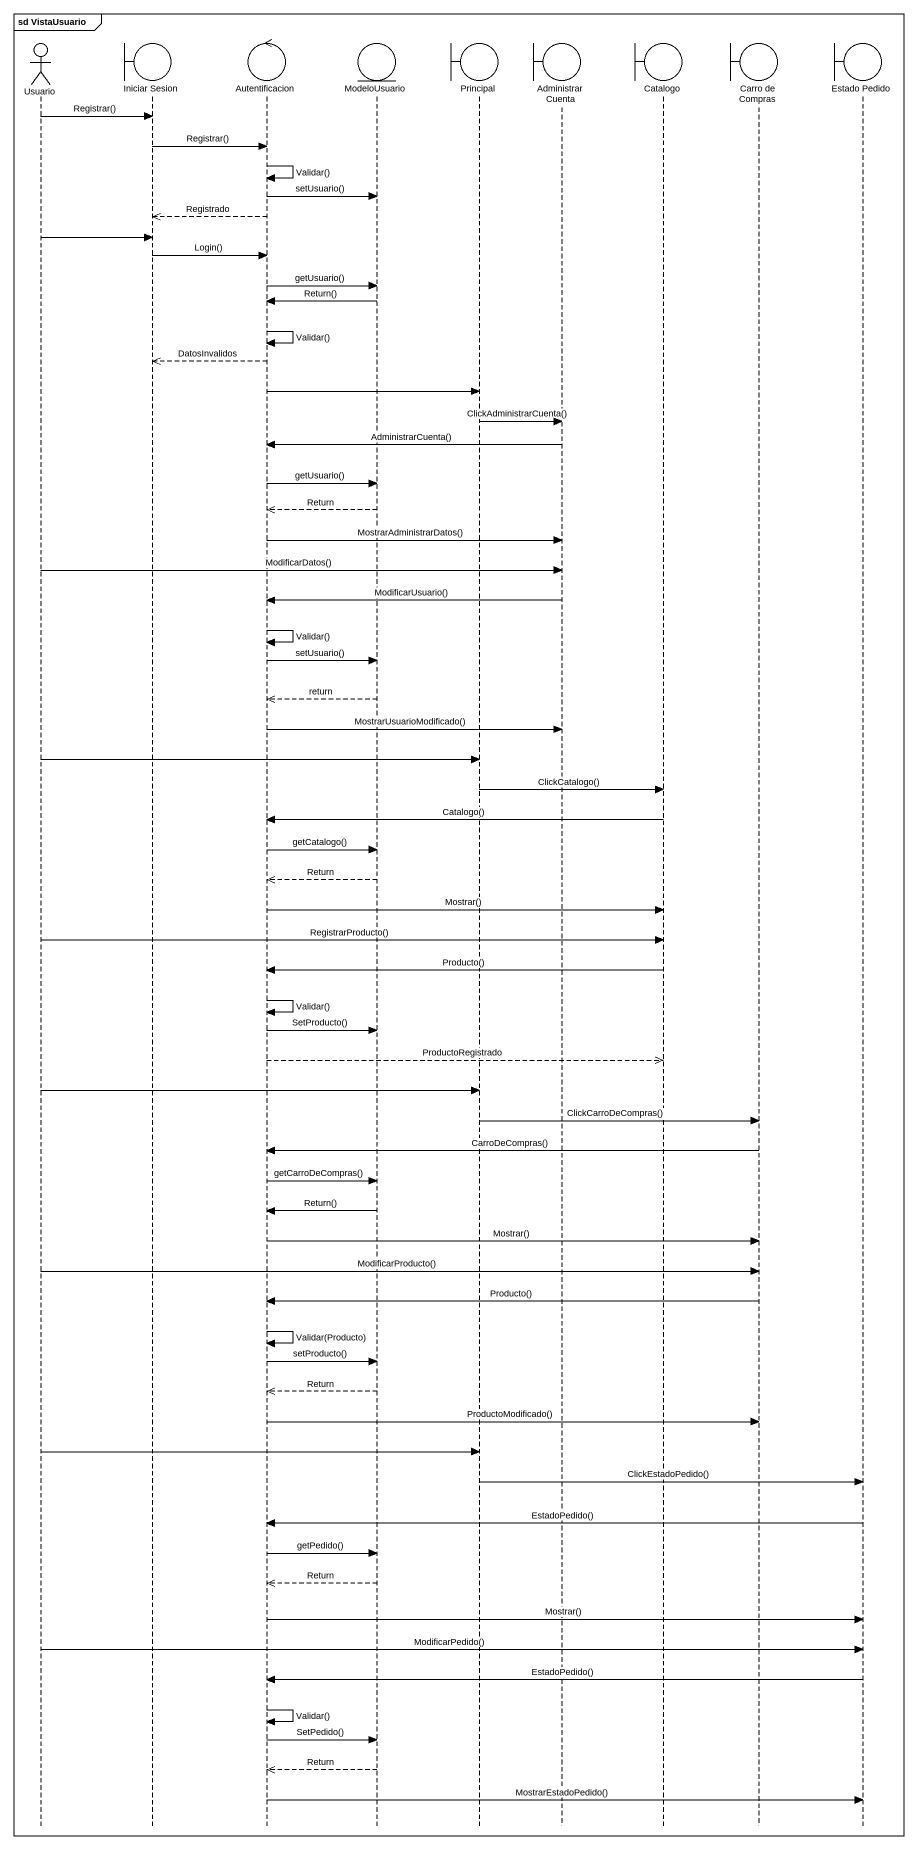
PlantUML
@startuml
mainframe sd VistaUsuario
hide footbox
actor Usuario
boundary "Iniciar Sesion" as Iniciar_Sesion
control Autentificacion
entity ModeloUsuario
boundary Principal
boundary AdministrarCuenta
boundary Catalogo
boundary "Carro de Compras" as Carro_de_Compras
boundary "Estado Pedido" as Estado_Pedido

Usuario -> Iniciar_Sesion : Registrar()
Iniciar_Sesion -> Autentificacion : Registrar()
Autentificacion -> Autentificacion : Validar()
Autentificacion -> ModeloUsuario : setUsuario()
Autentificacion -->> Iniciar_Sesion : Registrado
Usuario -> Iniciar_Sesion
Iniciar_Sesion -> Autentificacion : Login()
Autentificacion -> ModeloUsuario : getUsuario()
ModeloUsuario -> Autentificacion : Return()
Autentificacion -> Autentificacion : Validar()
Autentificacion -->> Iniciar_Sesion : DatosInvalidos
Autentificacion -> Principal
Principal -> AdministrarCuenta : ClickAdministrarCuenta()
AdministrarCuenta -> Autentificacion : AdministrarCuenta()
Autentificacion -> ModeloUsuario : getUsuario()
ModeloUsuario -->> Autentificacion : Return
Autentificacion -> AdministrarCuenta : MostrarAdministrarDatos()
Usuario -> AdministrarCuenta : ModificarDatos()
AdministrarCuenta -> Autentificacion : ModificarUsuario()
Autentificacion -> Autentificacion : Validar()
Autentificacion -> ModeloUsuario : setUsuario()
ModeloUsuario -->> Autentificacion : return
Autentificacion -> AdministrarCuenta : MostrarUsuarioModificado()
Usuario -> Principal
Principal -> Catalogo : ClickCatalogo()
Catalogo -> Autentificacion : Catalogo()
Autentificacion -> ModeloUsuario : getCatalogo()
ModeloUsuario -->> Autentificacion : Return
Autentificacion -> Catalogo : Mostrar()
Usuario -> Catalogo : RegistrarProducto()
Catalogo -> Autentificacion : Producto()
Autentificacion -> Autentificacion : Validar()
Autentificacion -> ModeloUsuario : SetProducto()
Autentificacion -->> Catalogo : ProductoRegistrado
Usuario -> Principal
Principal -> Carro_de_Compras : ClickCarroDeCompras()
Carro_de_Compras -> Autentificacion : CarroDeCompras()
Autentificacion -> ModeloUsuario : getCarroDeCompras()
ModeloUsuario -> Autentificacion : Return()
Autentificacion -> Carro_de_Compras : Mostrar()
Usuario -> Carro_de_Compras : ModificarProducto()
Carro_de_Compras -> Autentificacion : Producto()
Autentificacion -> Autentificacion : Validar(Producto)
Autentificacion -> ModeloUsuario : setProducto()
ModeloUsuario -->> Autentificacion : Return
Autentificacion -> Carro_de_Compras : ProductoModificado()
Usuario -> Principal
Principal -> Estado_Pedido : ClickEstadoPedido()
Estado_Pedido -> Autentificacion : EstadoPedido()
Autentificacion -> ModeloUsuario : getPedido()
ModeloUsuario -->> Autentificacion : Return
Autentificacion -> Estado_Pedido : Mostrar()
Usuario -> Estado_Pedido : ModificarPedido()
Estado_Pedido -> Autentificacion : EstadoPedido()
Autentificacion -> Autentificacion : Validar()
Autentificacion -> ModeloUsuario : SetPedido()
ModeloUsuario -->> Autentificacion : Return
Autentificacion -> Estado_Pedido : MostrarEstadoPedido()
@enduml
